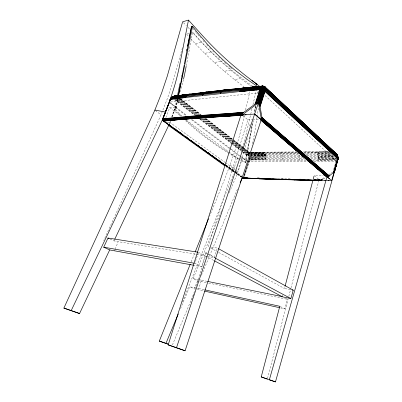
<?xml version="1.0" encoding="UTF-8"?>
<svg xmlns="http://www.w3.org/2000/svg" width="402" height="402" viewBox="0 0 402 402"><rect width="100%" height="100%" fill="white"/><g stroke="black" fill="none" stroke-linecap="round" stroke-linejoin="round"><path stroke-width="0.3" stroke-dasharray="2.01 1.51" d="M243.26 147.524L249.195 152.152L248.969 154.237C248.27 151.469 250.24 154.358 248.3 154.373L242.341 149.765M249.918 156.489L249.567 160.061L243.828 177.473M306.188 160.408L248.858 159.911L243.2 177.111L244.114 177.287L249.773 160.076L250.18 157.333L265.697 156.614L301.676 156.554M312.274 160.378L317.751 160.353C318.479 157.624 318.258 154.458 316.545 152.127L302.801 151.961M249.31 153.891L248.411 153.976L248.119 157.353M251.697 152.237L264.184 152.67C265.853 154.785 266.074 157.765 265.325 160.287M251.069 152.217L249.195 152.152L248.054 156.519M249.466 158.162L249.31 159.217L249.984 159.282L305.198 159.488M249.28 152.318L249.18 153.559L248.531 153.614L242.592 149.011M310.806 158.473L336.524 158.88L336.489 159.187L336.976 158.755M248.773 152.981L248.471 153.8L248.637 155.75L248.21 154.75L242.265 150.152M249.225 152.308L248.923 152.649L249.315 154.242L248.868 153.242L249.195 152.152L248.416 155.81L248.119 155.257L248.697 154.966L248.33 154.262L248.557 153.936M256.984 117.525L255.406 128.042A161.272 81.807 -60 0 1 252.059 145.358M257.074 116.902L258.375 108.244M252.556 123.097L245.612 162.363L245.049 162.715L239.21 159.499M254.622 111.439L255.597 105.917M257.873 93.033L258.31 90.581L257.722 93.676M245.049 162.715L252.064 124.494M254.441 111.55L255.461 106.002M253.32 120.389L245.612 162.363L240.321 159.438M255.471 108.661L256.039 105.57M177.674 99.304L175.679 109.791L181.719 115.927M186.277 65.752L192.679 32.034C209.97 52.32 229.723 70.44 251.084 86.36M180.699 116.037L174.624 109.882L176.734 99.46M181.332 76.787L181.704 74.948M177.795 99.364L175.679 109.791L174.624 109.882M251.979 108.836L245.089 138.574L242.054 149.333M252.964 104.59L256.335 90.023M244.265 115.339C237.502 150.534 222.924 183.397 209.487 216.397M245.552 109.892L249.843 91.751M299.495 160.438L299.897 157.564L299.475 154.69L249.893 154.971M282.043 160.413C282.787 157.825 282.566 154.79 280.882 152.604L250.406 152.152M280.606 307.922L284.897 308.872L287.38 299.319L285.862 298.515M267.511 378.438L288.169 298.802M288.797 296.369L290.847 288.465M291.008 287.857L319.072 179.649L314.168 175.523L323.52 175.734M282.46 296.133L282.732 295.113M290.319 289.636L284.465 288.515L284.943 286.696M182.428 47.662L173.061 81.48L167.594 97.993L160.991 114.922L103.736 240.547M333.539 170.026L336.147 160.74M299.706 155.609L265.556 155.695L250.129 156.484L265.697 156.614L250.175 157.403L243.607 177.438M110.168 239.079L113.962 240.888L118.113 241.682L204.899 255.677L205.804 252.778L206.115 252.823L214.934 257.546M191.744 299.892L205.618 256.18L207.462 256.476M243.109 115.791L247.858 119.781L208.306 246.733L209.95 247.632M241.099 156.644L247.24 161.313L242.662 157.529L237.26 173.8L228.668 193.97M198.266 252.848L194.945 263.35L202.015 266.928M249.104 159.981L243.13 177.317M235.286 171.579L237.652 171.503L242.125 158.081L240.13 156.569M180.488 308.721L189.709 286.752L198.714 288.541L201.497 280.179L207.01 281.299M225.783 166.534L232.919 171.659L237.386 158.348L239.165 158.247M206.115 252.823L201.472 266.657L194.076 265.32M172.141 116.811L175.9 106.872L169.734 102.55M167.172 122.243L169.644 122.228L170.071 121.092M171.584 117.118L175.257 107.47L186.232 115.776M172.126 116.811L175.81 107.148M114.565 250.938L115.007 249.783M115.228 249.205L118.113 241.682M165.885 117.575L169.699 107.62L175.257 107.47M182.478 302.068L233.607 174.056M191.201 261.843L194.95 252.521M172.403 344.981L193.925 293.405M201.422 275.445L237.693 188.523M206.221 282.586L197.613 280.812L193.111 278.661L220.683 212.98M220.929 212.407L221.653 210.678M197.613 280.812L194.206 288.822L189.709 286.752M233.909 141.409L248.778 152.961L249.17 152.293L248.798 154.257C248.24 153.082 249.526 153.438 249.129 152.288L244.175 148.438M113.962 240.888L114.5 239.758M248.3 154.373L248.657 155.413L248.034 155.941L241.597 150.981M320.213 180.518L322.278 179.845L326.198 177.262M320.128 180.518L312.635 180.302L319.806 180.458L325.464 176.8M328.55 174.8L332.66 172.136M247.627 161.639L242.069 157.83L242.662 157.529M169.192 102.173L175.202 107.188L175.9 106.872M248.245 155.529L242.104 151.001M248.31 155.066L242.2 150.554M248.21 154.75L248.743 154.604M189.186 32.984L186.277 33.773L188.754 36.517M190.819 38.803L195.357 43.833L201.693 42.215M195.357 43.833L204.749 53.426L211.03 51.918M204.749 53.426L214.432 62.586L220.668 61.179M214.432 62.586L224.386 71.32L230.587 70.003M224.386 71.32L234.537 79.606L240.713 78.375M248.763 153.252L242.713 148.66M170.488 102.013L257.476 93.003M329.931 152.745L317.399 153.579L304.631 153.76M247.858 119.781L252.21 119.505M252.828 119.469L259.044 119.077M304.244 152.996L317.007 152.795L329.148 152.026M332.75 155.504L318.098 156.388L308.364 156.489M303.786 152.338L316.545 152.127L328.148 151.443M239.753 158.217L242.125 158.081M333.72 156.529L318.148 157.403L309.63 157.478M249.773 160.076L265.551 159.413L249.994 159.222L265.692 158.494L304.113 158.524M250.18 157.333L249.737 157.333L249.938 158.187L265.742 157.554L302.942 157.539M250.094 156.217L265.556 155.695L250.521 155.001M232.919 171.659L234.693 171.599M336.524 158.88L311.284 159.448M307.002 155.524L331.957 155.031M306.163 154.599L331.343 154.127M328.173 151.313L303.269 151.805M330.761 153.283L317.399 153.579L331.409 153.941M316.545 152.127L329.042 151.871M317.007 152.795L329.369 152.574M318.108 158.418L336.524 158.117M250.044 155.901L265.556 155.695L249.954 155.353M263.677 152.167L295.932 151.921M297.068 152.438L251.29 152.75M333.982 157.242L318.148 157.403L335.911 158.092M336.313 160.162L317.751 160.353L336.379 159.906L317.977 159.408L336.439 159.599M298.771 153.077L249.607 153.343M299.163 153.84L249.732 153.986L265.33 154.82L250.466 154.659M333.042 156.247L318.098 156.388L333.715 156.388M312.781 180.357L320.464 180.503L312.937 180.372L320.871 180.423L313.379 180.171L321.203 180.332L313.505 180.031L321.69 180.141L313.62 179.855L322.324 179.815L313.796 179.433L322.685 179.599M317.952 155.393L332.725 155.333M313.62 179.855L322.278 179.845M247.687 161.619L307.781 161.78M314.042 161.795L335.951 161.855M249.999 155.629L265.556 155.695M249.984 152.539L264.184 152.67L249.903 152.333M250.175 157.403L265.742 157.554M313.088 180.342L320.791 180.443M330.534 180.684L313.238 180.277M251.345 153.072L264.637 153.288L250.054 152.785M313.977 180.382L331.258 180.639M280.375 152.092L298.314 152.428M314.334 179.669L322.324 179.815M313.103 180.222L331.394 180.674M250.15 158.187L265.692 158.494L249.19 158.393M319.806 180.458L331.615 180.699M237.24 173.8L226.07 165.75M249.672 153.659L265.024 154.011L250.838 153.393M299.53 179.111L311.937 179.387M299.455 179.327L301.932 179.387M317.716 154.448L331.906 154.835M268.586 178.242L273.571 178.382M281.098 178.614L291.646 178.885M299.751 179.111L309.726 179.392M314.088 179.513L319.072 179.649M281.631 178.845L283.47 178.9M249.793 154.333L265.33 154.82M268.315 178.202L273.777 178.387M244.114 177.287L246.622 177.388M257.285 177.81L260.421 177.935M249.054 152.474L244.079 148.629M211.326 247.17L217.371 248.049L214.226 257.571L208.075 256.577M193.111 278.661L201.497 280.179M208.683 283.093L287.38 299.319M198.714 288.541L204.809 289.872M197.271 289.5L204.01 290.988M280.305 306.545L284.897 308.872M198.447 252.265L204.899 255.677M205.618 256.18L213.914 260.566M205.804 252.778L206.904 253.366M207.457 253.662L215.176 257.793M210.497 247.933L218.17 252.144M218.718 252.446L284.465 288.515M238.677 159.207L229.773 153.936M238.743 158.554L228.869 152.659M228.351 152.343L220.688 147.418A613.532 357.468 -22.3 0 1 191.588 125.128L186.141 120.183M229.256 153.619L219.974 147.71A624.964 363.267 -22.6 0 1 190.654 125.293L185.156 120.319M230.115 165.132L235.703 168.82M226.351 165.92L234.461 171.76M234.969 172.121L241.557 176.865M225.874 165.74L234.492 171.94M234.999 172.302L242.29 177.513M225.929 165.905L241.295 176.895M225.909 165.931L234.376 172.076M234.532 172.131L241.346 177.096M218.844 159.82L220.366 160.916M225.934 164.936L234.547 171.141M235.049 171.508L241.637 176.252M225.874 165.147L234.487 171.352M234.994 171.719L241.582 176.463M226.351 165.724L234.461 171.559M234.964 171.925L241.552 176.669M169.644 122.228L224.964 162.313M225.472 162.679L235.115 169.664M235.622 170.031L237.652 171.503M169.699 107.62L181.232 116.263M186.247 120.022L228.361 151.584M228.864 151.961L237.386 158.348M170.202 102.902L186.774 115.459M192.256 119.615L230.632 148.71M231.13 149.087L240.602 156.267M191.226 119.555L229.15 148.263M229.648 148.639L239.627 156.192M234.537 79.606L243.939 86.757M175.935 99.42L196.211 115.062M200.663 118.5L231.321 142.157M231.818 142.539L241.708 150.172M175.026 99.309L195.397 115.007M199.869 118.454L231.175 142.579M231.673 142.961L241.607 150.619M174.744 99.515L195.05 115.143M200 118.957L231.195 142.976M231.693 143.358L241.099 150.604M174.508 99.736L194.377 115.017M199.839 119.223L232.125 144.057M232.617 144.439L242.059 151.695M242.552 152.077L248.019 156.283L248.034 155.941M178.252 99.646L198.015 114.952M202.955 118.776L231.612 140.966M232.105 141.353L241.989 149.001M242.481 149.383L248.411 153.976M177.262 99.435L197.633 115.188M202.1 118.645L231.411 141.313M233.396 142.851L241.843 149.383M176.83 99.606L196.658 114.922M201.618 118.751L231.853 142.112M232.351 142.494L241.768 149.77M179.382 99.048L199.211 114.449M204.663 118.685L231.924 139.866M178.825 99.078L198.633 114.449M204.08 118.68L232.311 140.589M232.803 140.971L242.215 148.273M178.277 99.148L198.563 114.877M203.507 118.711L231.708 140.574M232.205 140.956L242.099 148.624M180.895 98.932L201.186 114.741M206.136 118.6L232.371 139.037M232.864 139.424L242.763 147.137M180.448 98.812L200.698 114.585M205.643 118.429L233.306 139.976M233.798 140.358L243.677 148.052M180.438 99.103L200.171 114.459M205.598 118.68L233.225 140.182M233.718 140.569L243.587 148.248M179.925 99.048L200.126 114.756M205.05 118.585L232.15 139.66M232.642 140.042L242.496 147.705M242.989 148.087L248.903 152.685M155.353 110.439L160.991 114.922M252.768 86.4L251.376 85.264A863.963 499.028 -21.7 0 1 225.854 65.209A882.174 506.364 -22 0 1 197.055 37.497L192.151 31.959M265.044 95.51L336.283 161.011M183.468 22.643L186.387 25.633M203.015 40.602L204.216 41.949M188.061 27.346L190.106 29.653M196.382 32.768L197.543 34.16M197.93 34.627L200.643 37.878M193.015 28.447L196.01 32.286M249.687 156.499L249.969 157.333M231.869 68.591A623.03 390.035 -34 0 1 230.527 67.476M230.085 67.099A623.03 390.035 -34 0 1 228.748 65.968M226.095 63.672A623.03 390.035 -34 0 1 224.341 62.119M222.597 60.546A623.03 390.035 -34 0 1 221.728 59.752M220 58.149A623.03 390.035 -34 0 1 218.713 56.933M213.623 51.969A623.03 390.035 -34 0 1 212.789 51.124M210.708 48.994A623.03 390.035 -34 0 1 209.472 47.702M207.834 45.959A623.03 390.035 -34 0 1 206.613 44.642M250.054 124.032A162.493 81.088 -59.9 0 1 249.672 126.424M247.3 138.479A162.493 81.088 -59.9 0 1 242.069 157.83M183.433 79.606A185.267 94.586 -55.7 0 1 179.96 92.661M177.79 99.631A185.267 94.586 -55.7 0 1 175.202 107.188M170.393 121.359L169.096 124.766L170.413 121.354"/><path stroke-width="0.6" d="M337.951 159.303L337.655 157.69L337.916 157.549C335.434 150.75 338.635 156.604 337.735 158.906L333.559 172.654L337.685 157.388L337.127 154.956L334.906 152.534L336.72 154.212L337.725 156.006L338.057 158.092L337.876 159.609L337.494 159.946L337.564 159.649C338.223 159.227 338.439 157.815 337.685 157.388L265.064 89.706L262.818 88.475L260.913 88.299L202.854 94.56L170.538 98.917L162.639 119.098L163.046 118.721L195.96 115.786L243.517 112.48L254.948 104.213L258.526 102.786L264.034 86.345L262.255 86.088L224.165 89.983L174.297 96.173C172.935 95.591 168.503 100.57 171.86 97.47L172.473 96.812L204.668 92.576L262.978 86.093L264.019 86.666L264.36 86.49L336.459 153.886L337.725 156.006L338.012 158.524L334.489 171.634L329.258 176.001L327.313 176.81L254.642 114.067L196.397 118.123L163.438 120.982L196.397 118.123L195.849 116.892L195.96 115.786M172.011 97.093L174.393 96.158L172.795 96.606L171.177 97.892L171.157 98.284L171.86 97.47M170.197 100.148L170.076 99.636L170.463 99.45L185.649 97.49L239.753 91.55L240.677 89.721L242.672 88.113L263.209 86.194L265.174 87.118L265.214 89.008L260.054 106.575L261.978 117.515L261.652 119.771L261.481 119.972L259.174 118.047M241.245 115.243L234.351 115.56L233.828 114.248L233.949 113.068M243.823 177.825L243.104 178.121L242.094 177.408M277.129 179.076L276.259 179.337L312.49 180.212L242.748 178.041L242.582 177.513M259.858 178.714L242.733 177.865L243.552 178.046M163.368 121.027L163.287 120.746L196.236 117.927L243.255 115.012C240.713 115.892 242.466 112.851 243.517 112.48L195.885 116.042L162.971 118.967C161.976 119.263 162.785 121.097 163.684 121.072L179.362 119.5L178.805 118.304L178.915 117.228M170.538 98.917L170.292 99.49L172.473 96.812L261.31 86.711L262.672 86.219C265.792 85.963 266.34 89.214 265.084 91.465L260.054 106.575L258.556 102.691L263.687 86.229L261.833 86.244L262.617 86.073L263.466 86.48M162.594 119.128L162.699 120.218L163.684 121.072L162.875 120.057L162.875 118.756M251.858 80.435L256.968 84.214L251.858 80.435A903.445 508.977 -22.4 0 1 221.643 55.089A927.721 518.349 -22.9 0 1 202.814 35.979L188.473 20.1L182.629 21.788L167.222 76.325L161.629 92.978L154.886 110.068L63.893 308.078L79.546 313.54L109.681 249.928L193.462 265.204M334.876 152.574L337.278 155.056L338.107 157.906L337.801 158.629L264.144 90.782L262.305 89.993L259.833 89.686L239.753 91.55L260.622 89.023L262.546 89.274L264.36 90.093L337.861 158.308L337.856 156.78L265.214 89.008L263.064 87.777L261.205 87.651L221.371 91.726L171.247 97.736M337.564 159.649L337.63 159.287M178.377 95.606L184.131 65.385M184.362 64.149L191.523 26.527L192.578 26.381L197.412 32.602L207.553 44.406A611.779 384.518 -33.7 0 0 235.296 70.415L247.135 79.43L257.788 86.661M186.161 66.365L185.463 70.043A185.267 94.586 -55.7 0 1 183.573 79.003M188.473 20.1L179.739 64.722A187.181 93.947 -55.6 0 1 169.192 102.173L162.358 119.922L71.169 310.64M177.483 95.782L179.965 83.526M186.674 50.431L186.925 49.205M187.543 46.14L191.523 26.527M178.538 95.686L192.578 26.381M334.57 171.342L337.926 159.393L337.499 158.644M334.831 169.167L334.208 171.594L334.72 170.805L337.806 159.488M334.504 171.614L334.479 171.252M333.61 172.619L338.107 157.906M337.926 159.393L275.471 381.9L261.225 376.93L279.792 306.289L204.809 289.872M285.103 286.088L314.007 176.131M336.404 164.066L334.539 171.126L337.73 159.795M336.715 162.89L337.183 161.122L336.67 162.86M337.735 158.906L334.188 172.076L337.881 159.157M334.449 171.287L337.172 161.142M264.049 86.51L264.677 86.666L264.913 87.345L264.144 90.782L259.144 103.726L262.953 90.209L258.637 102.811M337.876 159.609L331.615 180.699L261.546 119.891M334.208 171.594L335.193 168.101M335.519 166.936L336.017 165.187M214.467 260.858L282.521 296.847L290.872 298.55L293.249 290.194L218.467 248.657M327.087 176.418L269.365 379.795L275.471 381.9M214.271 114.394L214.155 115.54L214.693 116.811L179.548 119.655M162.664 118.886L162.624 119.464M162.569 119.339L170.976 98.173L186.583 95.807L188.628 94.314L191.03 94.309M337.65 156.664L337.363 155.212L336.459 153.886L333.992 151.966L334.956 152.529M162.75 118.811L162.785 120.092L163.684 121.072L162.725 120.148L195.9 117.178L242.084 114.057L233.828 114.248L195.849 116.892L162.599 119.977L163.152 120.881L225.512 165.679M263.687 86.229L262.958 86.536L261.893 89.118L257.707 102.932L262.305 89.993M263.421 86.249C261.802 85.882 261.622 88.621 261.009 89.716L256.798 103.213L261.652 89.827M261.531 118.917L185.101 350.77L168.177 344.871L241.024 114.791M259.144 103.726L263.571 90.475C263.742 89.551 265.34 86.249 263.838 86.596M258.526 102.786L242.004 115.088M176.468 347.8L261.823 92.555M265.275 90.857L264.144 90.782L259.511 104.636L264.652 91.113L265.174 91.184L338.002 159.097M254.948 104.213L260.627 87.772L261.737 86.304L262.978 86.093L261.426 86.591L263.481 86.641L265.647 88.023L264.868 86.968L263.988 86.812M172.77 96.988L172.473 97.143L173.644 96.289L206.99 92.053L207.794 92.234M259.692 105.093L264.652 91.113M262.199 86.234L260.622 89.023L255.672 103.761L259.833 89.686L263.064 87.777M261.009 89.716L255.848 103.651L260.395 89.671L262.818 88.475M164.011 121.057L162.579 119.64L195.829 116.605L242.803 113.093L195.839 116.319L162.926 119.228C162.086 119.354 162.795 120.59 163.247 120.766M170.096 100.003L170.594 99.133L185.649 97.49L186.583 95.807M259.189 103.806L264.144 90.782M170.714 98.877L163.046 118.721L162.996 120.032L163.684 121.072L162.855 120.384L195.985 117.449L242.014 114.208M337.559 156.438L337.363 155.313L337.012 155.77M159.313 341.077L168.76 344.383L159.313 341.077L190.262 264.174M195.186 251.938L208.548 218.728M170.036 99.741L170.202 99.329M170.041 99.867L170.292 99.239M170.684 98.5L171.498 97.525L170.739 98.364M240.115 182.729L242.396 177.508M165.925 343.403L178.302 313.922M220.442 93.505C221.095 91.324 223.376 89.279 225.748 90.179M173.996 96.58L173.574 96.686L174.031 96.204L172.95 96.621L190.221 94.138L186.593 94.696M202.442 95.485C203.09 93.586 204.844 91.807 206.99 92.053M242.903 177.92L242.361 177.825M109.681 249.928L103.726 247.19L107.997 238.044L197.829 252.17M170.157 99.445L170.408 98.987M171.996 97.189L172.292 96.862L171.418 97.565L171.358 98.359M114.766 239.19L168.971 124.766M264.054 86.43L264.511 86.943L264.978 86.872M170.272 99.204L171.855 97.299L187.191 95.158L171.679 97.48M173.574 96.686L174.056 96.445L173.167 96.666L173.92 96.239L188.628 94.314L173.146 96.455L171.418 97.565M333.936 152.152L334.926 152.504M337.821 157.403L337.685 156.272M338.057 158.092L338.017 158.941M175.548 96.294L176.895 96.003M242.567 177.669C241.773 178.483 247.019 177.453 247.456 178.106M243.341 177.91L243.059 178.106M264.019 86.666L263.953 86.405L264.677 86.666L264.375 86.837L264.938 86.948L336.459 153.886M172.473 97.143L174.297 96.189L189.412 94.138L174.212 96.249M260.622 89.023L263.29 87.139L265.672 88.696L264.913 87.43L262.918 86.606L260.602 87.822L260.913 88.299L260.21 88.691L260.622 89.023L259.928 89.405L239.753 91.55M243.527 177.935L243.039 178.111L242.245 177.714M260.627 87.772L262.375 86.571L263.601 86.36M260.913 88.299L263.456 86.711M172.292 96.862L171.679 97.349M242.818 177.985L243.15 178.076M263.189 89.49L265.305 88.314L337.635 155.911L337.916 157.549M172.795 96.606L173.383 96.364M259.928 89.405L263.064 89.872L265.672 88.757M265.214 89.008L265.586 89.51L264.36 90.093L263.064 89.872M263.446 88.686L265.32 87.787L265.662 88.088L337.228 154.991L337.635 155.911M171.915 97.264L172.548 96.927M263.667 87.983L264.913 87.43L265.662 88.088M172.136 96.957L172.96 96.505M172.473 96.812L173.146 96.455L187.88 94.656M173.167 96.666L173.719 96.4L172.95 96.621M175.277 96.143L176.161 96.244L174.558 96.289L176.317 96.279L174.131 96.334M263.858 87.329L264.461 87.128L265.516 87.49L264.034 86.345M257.994 102.882L258.556 102.691M337.559 158.393L337.861 158.308M261.762 89.495L262.546 89.274M261.893 86.204L242.672 88.113L261.737 86.304M260.325 88.4L240.677 89.721L261.541 87.038L263.29 87.139M261.31 86.711L263.637 86.289M260.978 87.164L241.275 89.018L261.893 86.53M276.41 179.387L294.48 179.9M181.759 95.44L182.97 95.254M184.176 95.068L185.387 94.882M181.051 95.51L182.885 95.239M184.106 95.053L185.332 94.872L180.528 95.495M186.553 94.686L190.221 94.138L186.588 94.646M261.541 87.038L261.014 87.118L261.838 86.606L263.481 86.641M178.106 95.837L179.317 95.666M205.407 92.224L224.959 89.988M223.391 90.159L262.873 86.164L262.33 86.154M171.151 98.128L186.061 96.591M256.099 87.043L257.335 86.922M243.436 87.937L248.501 87.525M249.727 87.41L262.596 86.154M241.949 88.475L261.375 86.636M244.215 87.948L248.572 87.581M250.441 87.42L252.928 87.214M254.798 87.053L257.285 86.847M259.777 86.636L261.019 86.53M240.165 90.571L260.049 89.083M196.578 118.288L242.893 115.083M175.594 96.244L174.699 96.163L176.091 96.304M241.939 114.464L179.061 119.087L163.021 120.6L163.684 121.072L163.443 120.947M214.869 116.977L240.738 115.389M174.297 96.189L174.775 96.133M242.135 113.947L233.828 114.248L242.265 113.741L233.808 113.942L242.512 113.399M241.914 114.716L234.059 115.108L241.979 115.037M244.974 114.856L246.165 114.796M242.959 112.932L233.874 113.344L242.803 113.093M233.808 113.942L242.371 113.575M234.059 115.108L241.934 114.897M263.677 90.143L265.38 90.445L265.064 89.706M307.922 179.9L310.404 179.955M312.937 180.372L294.028 179.86L313.088 180.342M276.259 179.337L293.887 179.769M277.742 179.096L280.194 179.166M291.224 179.488L293.671 179.558M259.561 178.8L259.26 178.739L276.119 179.247M266.199 178.699L268.023 178.759M261.823 178.679L267.893 178.89M273.36 179.081L277.003 179.212M259.26 178.739L276.862 179.312M259.411 178.789L276.561 179.398M259.119 178.654L242.924 178.066L243.406 178.106M245.074 177.875L247.587 177.975M255.109 178.282L256.994 178.357M251.848 178.282L256.863 178.488M259.712 178.774L242.813 178.041M242.386 177.423L242.647 177.965M103.726 247.19L194.332 263.245M154.886 110.068L165.328 112.042M292.078 289.973L293.249 290.194M263.973 86.887L265.275 87.139M207.623 281.425L282.33 296.646M204.623 291.123L279.385 307.651M243.009 178.046L242.723 177.955M168.177 344.871L185.101 350.77M261.225 376.93L267.355 379.046M63.893 308.078L79.546 313.54M163.488 121.047L162.835 119.977L163.237 120.947M337.228 154.991L265.235 87.264M242.567 177.8L242.155 177.573M242.738 178.016L242.461 177.84M107.997 238.044L109.083 238.562M215.331 258.159L290.872 298.55M264.25 90.46L265.174 91.184M256.968 84.224L256.195 83.671L260.044 86.676M169.076 124.705L170.091 125.434M174.654 128.715L175.669 129.449M178.709 131.635L181.242 133.459M184.789 136.012L186.819 137.469M190.367 140.027L191.377 140.755M195.94 144.037L196.955 144.765M200.503 147.318L203.035 149.142M207.598 152.423L208.613 153.157M211.653 155.343L214.186 157.167M217.733 159.72L219.256 160.815M223.311 163.735L224.829 164.825M169.116 124.766L171.146 126.228M174.709 128.791L176.744 130.258M180.302 132.816L182.337 134.283M185.895 136.841L188.437 138.67M192 141.233L194.035 142.7M197.593 145.258L199.628 146.725M203.186 149.283L205.221 150.75M207.764 152.579L210.814 154.775M213.356 156.604L216.407 158.8M220.477 161.725L222.004 162.825M224.547 164.654L225.562 165.388M162.232 119.922L168.081 124.168M169.096 124.896L173.659 128.178M174.669 128.911L183.794 135.474M184.809 136.203L189.372 139.484M190.387 140.213L194.95 143.494M195.965 144.228L206.608 151.881M207.623 152.614L216.748 159.177M217.763 159.906L222.326 163.187M223.336 163.915L225.366 165.378M225.572 165.584L162.926 120.59M168.167 125.183L224.763 165.8M163.011 120.52L162.564 119.384M254.612 114.078L327.354 177.006L261.184 119.917M261.154 120.087L326.645 176.578M261.119 120.153L326.519 176.553M260.591 119.952L326.62 176.865M262.024 118.655L328.57 176.408L262.034 118.324L328.821 176.277L262.024 117.927L329.258 176.001L261.978 117.515M261.652 119.771L327.424 176.79L261.712 119.665L327.71 176.719L261.848 119.389L328.007 176.629L261.948 119.067L328.253 176.543M261.848 119.389L327.911 176.659M261.813 119.494L327.71 176.719M261.712 119.665L327.6 176.749M262.024 117.927L328.957 176.202M262.039 118.098L328.821 176.277M262.034 118.324L328.61 176.388M261.943 119.123L328.007 176.629M327.313 176.81L329.464 178.754M337.198 155.102L265.32 87.787M267.742 89.932L270.033 92.068M274.149 95.922L276.893 98.49M281.008 102.344L283.294 104.485M287.41 108.334L289.696 110.475M294.269 114.756L296.103 116.469M300.676 120.751L302.048 122.032M304.334 124.173L305.249 125.027M307.535 127.168L308.45 128.027M310.736 130.168L312.108 131.449M313.937 133.162L314.851 134.017M317.595 136.585L319.424 138.298M324.002 142.579L326.288 144.72M330.861 148.996L333.605 151.569M265.174 87.118L265.491 87.425M336.459 153.936L336.72 154.212M162.936 120.665L162.699 120.067M258.441 102.701L261.481 119.972"/></g></svg>
